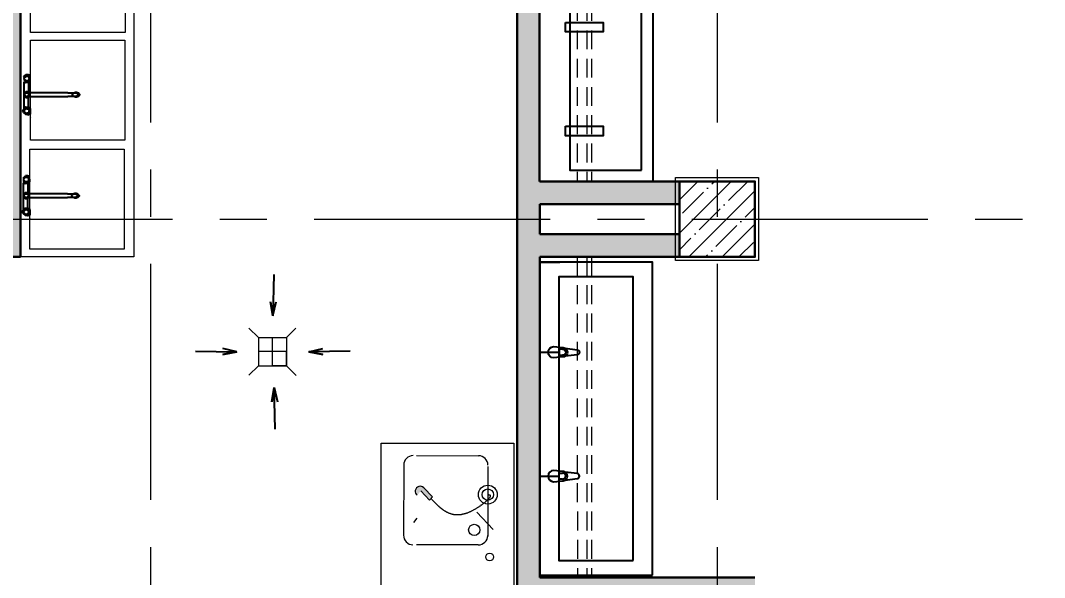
# Model space of a CAD drawing. Header units: millimetres. Extents: x -265044 to 366616, y 0 to 292181.
# Drawn here: x -203923 to -198500, y 110702 to 113653 of the extents above; entities that cross this region are included whole.
import ezdxf
from ezdxf import colors
from ezdxf.entities.mleader import LeaderData, LeaderLine
from ezdxf.enums import TextEntityAlignment as Align
from ezdxf.math import Vec2, Vec3

# ---------------------------------------------------------------- set-up
doc = ezdxf.new("R2010")
doc.units = ezdxf.units.MM
doc.header["$MEASUREMENT"] = 0
doc.linetypes.add('ADSK_Штриховая_ш2 п1', pattern=[3, 2, -1])
doc.linetypes.add('CENTER', pattern=[2, 1.25, -0.25, 0.25, -0.25])
doc.layers.get('0').update_dxf_attribs({"color": 250, "lineweight": 9})
for name, color, linetype, lineweight in [('АР_Колонны', 5, 'Continuous', 30), ('АР_Колонны Штрих', 250, 'Continuous', 5), ('АР_Маркер экспликации', 239, 'Continuous', 13), ('АР_Номер помещения', 1, 'Continuous', 25), ('АР_Оси', 193, 'Continuous', 9), ('АР_Отметки', 250, 'Continuous', 15), ('АР_Перегородки газоблок', 165, 'Continuous', 30), ('АР_Перегородки газоблок_Штрих', 165, 'Continuous', 5), ('АР_Помещения_площадь', 19, 'Continuous', 9), ('АР_тонкая линия', 250, 'Continuous', 0), ('Оборудование пищеблок', 250, 'Continuous', 5), ('ТХ_пищеблок', 30, 'Continuous', 20)]:
    doc.layers.add(name, color=color, linetype=linetype, lineweight=lineweight)
for name, color, linetype in [('ТХ_ВК_оборуд.ТХ', 250, 'Continuous'), ('ТХ_ВК_трапы', 5, 'Continuous'), ('ТХ_сантехника', 253, 'Continuous')]:
    doc.layers.add(name, color=color, linetype=linetype)
doc.styles.add('ISOCPEUR', font='isocpeur.ttf', dxfattribs={"width": 0.7})
doc.styles.get("Standard").update_dxf_attribs({"font": 'isocpeur.ttf'})
pattern_1 = [(50, (0, 0), (215.17805, -18.82564), [22.5, -247.5]), (355, (0, 0), (-41.6254, 225.65764), [18, -198]), (100.45144, (17.93, -1.57), (173.55265, 206.832), [19.12206, -210.34263]), (46.1842, (0, 60), (320.1724, -49.65578), [33.75, -371.25]), (96.63564, (26.68, 55.86), (280.3986, 292.2356), [28.6831, -315.51413]), (351.18416, (0, 60), (280.3986, 292.2356), [27, -297]), (21, (30, 45), (179.07212, -120.78567), [22.5, -247.5]), (326, (30, 45), (72.9946, 217.54501), [18, -198]), (71.45144, (44.92, 34.93), (252.06671, 96.75935), [19.12206, -210.34263]), (37.5, (0, 0), (3.647957, 99.868156), [0, -195.6, 0, -201, 0, -198.75]), (7.5, (0, 0), (78.92086, 118.323514), [0, -114.6, 0, -191.1, 0, -75.75]), (327.5, (-66.9, 0), (160.14673, -6.766462), [0, -75, 0, -234, 0, -310.5]), (317.5, (-96.9, 0), (174.95585, 30.031495), [0, -97.5, 0, -155.4, 0, -220.5])]

# ---------------------------------------------------------------- blocks, each defined once
blk = doc.blocks.new('*U56')
at = {"layer": 'АР_Номер помещения', "color": 8}
blk.add_circle((-5271, -1713.5), 400, dxfattribs=at)
at = {"layer": 'АР_Помещения_площадь', "color": 8}
blk.add_line((-3516, -2969.3), (-3938.3, -2969.3), dxfattribs=at)
at = {"color": 8, "style": 'ISOCPEUR', "width": 0.7, "flags": 1}
blk.add_attdef('КАТЕГОРИЯ', (-499.2, -2092.2), '', height=250, dxfattribs=at)
at = {"layer": 'АР_Номер помещения', "color": 8, "style": 'ISOCPEUR', "width": 0.7}
blk.add_attdef('НОМЕР_ПОМЕЩЕНИЯ', text='', height=300, dxfattribs=at).set_placement((-5271, -1713.5), align=Align.MIDDLE_CENTER)
at = {"layer": 'АР_Помещения_площадь', "color": 8, "lineweight": 30, "width": 0.7, "flags": 104}
blk.add_attdef('ИМЯ_ПОМЕЩЕНИЯ', text='', height=100, dxfattribs=at).set_placement((157.6, 1217.1), align=Align.MIDDLE_CENTER)
at = {"layer": 'АР_Помещения_площадь', "color": 8, "style": 'ISOCPEUR', "width": 0.7}
blk.add_attdef('ПЛОЩАДЬ_ПОМЕЩЕНИЯ', text='', height=200, dxfattribs=at).set_placement((-3511.1, -2722.8), align=Align.MIDDLE_RIGHT)
blk = doc.blocks.new('смеситель короткий')
at = {"color": 8}
for p, q in [((42, 21), (0, 25)), ((24.9, 13.6), (39.8, 13.6)), ((24.9, -13.6), (24.9, 13.6)), ((104.4, 11.1), (51.5, 17.7)), ((0, -25), (42, -21)), ((39.8, -13.6), (24.9, -13.6)), ((51.5, -17.7), (104.4, -11.1))]:
    blk.add_line(p, q, dxfattribs=at)
for centre, major_axis, start_param, end_param in [((0, 0), (-17.7, 17.7), -0.785398, 2.356194), ((39.8, 0), (9.62, 9.62), 3.926991, 7.068583), ((40.1, 0), (-14.9, 14.9), -1.35736, -0.875625), ((40.1, 0), (14.9, 14.9), 4.498953, 6.496621), ((103, 0), (7.91, 7.91), 4.051589, 6.943986), ((40.1, 0), (14.9, 14.9), 4.017217, 4.498953)]:
    blk.add_ellipse(centre, major_axis=major_axis, ratio=1, start_param=start_param, end_param=end_param, dxfattribs=at)
blk = doc.blocks.new('раковина')
at = {"layer": 'ТХ_сантехника', "color": 8}
for p, q in [((968010.4, -23754), (968100, -23754)), ((968010.4, -24154), (968100, -24154)), ((968010.4, -24704), (968100, -24704))]:
    blk.add_line(p, q, dxfattribs=at)
for points in [[(968510.4, -25144), (968510.4, -23754), (968010.4, -23754), (968010.4, -25144)], [(968425.4, -25079), (968425.4, -23819), (968095.4, -23819), (968095.4, -25079)]]:
    blk.add_lwpolyline(points, close=True, dxfattribs=at)
at = {"layer": 'ТХ_сантехника', "color": 8, "ltscale": 100, "xscale": -1, "rotation": 180}
blk.add_blockref('смеситель короткий', (968072.1, -24154), dxfattribs=at)
at = {"layer": 'ТХ_сантехника', "color": 8}
blk.add_blockref('смеситель короткий', (968072.1, -24704), dxfattribs=at)
blk = doc.blocks.new('раковина столовая 2')
at = {"color": 8}
for points in [[(970111.9, -22806.1), (970111.9, -17235.9), (969511.9, -17235.9), (969511.9, -22806.1)], [(969571.9, -22746.1), (969571.9, -17314), (969951.9, -17314), (969951.9, -22746.1)], [(969974.7, -17564), (969774.7, -17564), (969774.7, -17614), (969974.7, -17614)], [(969974.7, -18114), (969774.7, -18114), (969774.7, -18164), (969974.7, -18164)], [(969974.7, -18664), (969774.7, -18664), (969774.7, -18714), (969974.7, -18714)], [(969974.7, -19214), (969774.7, -19214), (969774.7, -19264), (969974.7, -19264)], [(969974.7, -19764), (969774.7, -19764), (969774.7, -19814), (969974.7, -19814)], [(969974.7, -20314), (969774.7, -20314), (969774.7, -20364), (969974.7, -20364)], [(969974.7, -20864), (969774.7, -20864), (969774.7, -20914), (969974.7, -20914)], [(969974.7, -21414), (969774.7, -21414), (969774.7, -21464), (969974.7, -21464)], [(969974.7, -21964), (969774.7, -21964), (969774.7, -22014), (969974.7, -22014)], [(969974.7, -22514), (969774.7, -22514), (969774.7, -22564), (969974.7, -22564)]]:
    blk.add_lwpolyline(points, close=True, dxfattribs=at)
blk = doc.blocks.new('Трап ТХ')
at = {"layer": 'ТХ_ВК_трапы', "color": 8, "lineweight": 0}
for p, q in [((305243.2, -196674.3), (305292.9, -196724.5)), ((305491.2, -196675.5), (305442.2, -196724.5)), ((305292.9, -196724.5), (305292.9, -196874.5)), ((305292.9, -196724.5), (305442.2, -196724.5)), ((305367.6, -196874.5), (305367.6, -196724.5)), ((305442.2, -196724.5), (305442.2, -196874.5)), ((305442.2, -196799.5), (305292.9, -196799.5)), ((305442.2, -196874.5), (305442.2, -196799.5)), ((305243.2, -196924.3), (305292.9, -196874.5)), ((305292.9, -196874.5), (305442.2, -196874.5)), ((305442.2, -196874.5), (305367.6, -196874.5)), ((305493.2, -196925.5), (305442.2, -196874.5))]:
    blk.add_line(p, q, dxfattribs=at)
blk = doc.blocks.new('A$C8adc73d5')
at = {"layer": 'Оборудование пищеблок', "color": 8}
for points in [[(1750, 0), (0, 0), (0, 600), (1750, 600)], [(570.1, 51.5), (40.1, 51.5), (40.1, 551.5), (570.1, 551.5)], [(1148.2, 46.9), (618.2, 46.9), (618.2, 546.9), (1148.2, 546.9)], [(1719.4, 46.3), (1189.4, 46.3), (1189.4, 546.3), (1719.4, 546.3)]]:
    blk.add_lwpolyline(points, close=True, dxfattribs=at)
blk = doc.blocks.new('A$C985b353d')
at = {"layer": 'ТХ_ВК_трапы', "color": 8, "ltscale": 100}
for p, q in [((6.4, 408.7), (2.2, 189.2)), ((2.2, 189.2), (-11.2, 263.5)), ((-11.2, 263.5), (2.2, 189.2)), ((2.2, 189.2), (19.8, 264.3)), ((-407.4, 3.3), (-187.9, -0.9)), ((-187.9, -0.9), (-263, 16.7)), ((192.3, -0.9), (267.4, 16.7)), ((411.8, 3.3), (192.3, -0.9)), ((-187.9, -0.9), (-262.2, -14.3)), ((-262.2, -14.3), (-187.9, -0.9)), ((192.3, -0.9), (266.6, -14.3)), ((266.6, -14.3), (192.3, -0.9)), ((9.7, -190.8), (-3.8, -265.2)), ((-3.8, -265.2), (9.7, -190.8)), ((13.8, -410.3), (9.7, -190.8)), ((9.7, -190.8), (27.3, -265.9))]:
    blk.add_line(p, q, dxfattribs=at)
blk = doc.blocks.new('_DotSmall')
at = {"color": 8, "linetype": 'ByBlock', "const_width": 0.5}
blk.add_lwpolyline([(-0.0625, 0, 1), (0.0625, 0, 1)], format="xyb", close=True, dxfattribs=at)

msp = doc.modelspace()

# ---------------------------------------------------------------- hatches: boundary and pattern name
at = {"layer": 'АР_Колонны Штрих', "ltscale": 100}
h = msp.add_hatch(dxfattribs=at)
h.set_pattern_fill('ANSI35', color=8, scale=500)
h.set_pattern_definition([(45, (-1157486.01, 152672.16), (-88.388348, 88.388348), []), (45, (-1157397.63, 152672.16), (-88.388348, 88.388348), [156.25, -31.25, 0, -31.25])])
h.paths.add_polyline_path([(-200033.9, 112800.7), (-200433.9, 112800.7), (-200433.9, 112400.7), (-200033.9, 112400.7)])
at = {"layer": 'АР_Перегородки газоблок_Штрих', "ltscale": 100}
h = msp.add_hatch(dxfattribs=at)
h.set_pattern_fill('AR-CONC', color=8, scale=30)
h.set_pattern_definition(pattern_1)
h.paths.add_polyline_path([(-201173.8, 118370.9), (-201173.6, 118400.7), (-200433.9, 118400.7), (-200433.9, 118520.7), (-201293.4, 118520.6), (-201293.4, 115964.6), (-201293.3, 115964.6), (-201292.7, 115627.6), (-201293.4, 115627.6), (-201293.4, 115600.7), (-201173.8, 115600.7)])
h.paths.add_polyline_path([(-201173.8, 115600.7), (-201293.4, 115600.7), (-201293.4, 115007.2), (-201293.4, 112600.7), (-201173.4, 112600.7), (-201173.4, 112680.7), (-200433.9, 112680.7), (-200433.9, 112800.7), (-200573.8, 112800.7), (-200573.8, 112800.7), (-201173.8, 112800.7)])
h.paths.add_polyline_path([(-200433.9, 112520.7), (-201173.4, 112520.7), (-201173.4, 112600.7), (-201293.4, 112600.7), (-201293.4, 110702.5), (-201173.4, 110702.5), (-201173.4, 112400.7), (-200433.9, 112400.7), (-200433.9, 112400.7)])
h = msp.add_hatch(dxfattribs=at)
h.set_pattern_fill('AR-CONC', color=8, scale=30)
h.set_pattern_definition([(50, (0.09, 1576.72), (215.17805, -18.82564), [22.5, -247.5]), (355, (0.09, 1576.72), (-41.6254, 225.65764), [18, -198]), (100.45144, (18.02, 1575.15), (173.55265, 206.832), [19.12206, -210.34263]), (46.1842, (0.09, 1636.72), (320.1724, -49.65578), [33.75, -371.25]), (96.63564, (26.77, 1632.6), (280.3986, 292.2356), [28.6831, -315.51413]), (351.18416, (0.09, 1636.72), (280.3986, 292.2356), [27, -297]), (21, (30.1, 1621.72), (179.07212, -120.78567), [22.5, -247.5]), (326, (30.1, 1621.72), (72.9946, 217.54501), [18, -198]), (71.45144, (45.02, 1611.66), (252.06671, 96.75935), [19.12206, -210.34263]), (37.5, (0.09, 1576.72), (3.647957, 99.868156), [0, -195.6, 0, -201, 0, -198.75]), (7.5, (0.09, 1576.72), (78.92086, 118.323514), [0, -114.6, 0, -191.1, 0, -75.75]), (327.5, (-66.81, 1576.72), (160.14673, -6.766462), [0, -75, 0, -234, 0, -310.5]), (317.5, (-96.8, 1576.72), (174.95585, 30.031495), [0, -97.5, 0, -155.4, 0, -220.5])])
h.paths.add_polyline_path([(-201293.3, 117094.4), (-201947.8, 117094.3), (-201947.8, 116994.3), (-201293.3, 116994.4)])
h.paths.add_polyline_path([(-203077.8, 117094.3), (-204022.7, 117094.3), (-204022.7, 114793.8), (-205930.8, 114793.8), (-205930.8, 114693.8), (-204022.7, 114693.8), (-204022.7, 112500.4), (-206033.9, 112500.7), (-206033.9, 112400.7), (-203922.6, 112400.4), (-203922.7, 114817.8), (-203300.3, 114817.8), (-203300.3, 114917.8), (-203922.6, 114917.8), (-203922.6, 116994.3), (-203077.8, 116994.3)])
h = msp.add_hatch(dxfattribs=at)
h.set_pattern_fill('AR-CONC', color=8, scale=30)
h.set_pattern_definition(pattern_1)
h.paths.add_polyline_path([(-210461.8, 109734.7), (-210361.8, 109634.7)], flags=17)
h.paths.add_polyline_path([(-201173.4, 109734.7), (-201293.4, 109734.7), (-210461.8, 109734.7), (-210361.8, 109634.7), (-202922.4, 109634.7), (-202922.4, 109061.2), (-202922.4, 108895.3), (-200153.9, 108895.3), (-200153.9, 106920.6), (-203133.9, 106920.6), (-203133.9, 104807.7), (-203241.9, 104807.7), (-203241.9, 104707.7), (-203033.9, 104707.7), (-203033.9, 106800.7), (-200033.9, 106800.7), (-200033.9, 110700.9), (-201173.4, 110702.5), (-201293.4, 110702.5), (-201293.4, 109734.7), (-201173.4, 109734.7), (-201173.4, 110062.1), (-201173.4, 110581.1), (-201173.4, 110582.5), (-200153.9, 110581.1), (-200153.9, 109015.3), (-201173.4, 109015.3)])
h.paths.add_polyline_path([(-201293.4, 109634.7), (-201293.4, 109014.7), (-202822.4, 109014.7), (-202822.4, 109634.7)], flags=16)
h.paths.add_polyline_path([(-202970, 109634.7), (-202849.5, 109634.7)], flags=17)
at = {"layer": 'ТХ_пищеблок', "linetype": 'Continuous', "lineweight": 0}
msp.add_hatch(color=8, dxfattribs=at).paths.add_polyline_path([(-201786.7, 111176.5, 1.103083), (-201821.9, 111137.8), (-201803.3, 111160.1), (-201757.3, 111111.3), (-201741.4, 111128.6)])

# ---------------------------------------------------------------- linework, layer by layer
at = {"color": 8, "ltscale": 100}
msp.add_lwpolyline([(-200453.9, 112820.7), (-200013.9, 112820.7), (-200013.9, 112380.7), (-200453.9, 112380.7)], close=True, dxfattribs=at)
at = {"layer": 'АР_Колонны', "color": 8, "ltscale": 100}
msp.add_lwpolyline([(-200433.9, 112800.7), (-200033.9, 112800.7), (-200033.9, 112400.7), (-200433.9, 112400.7)], close=True, dxfattribs=at)
at = {"layer": 'АР_Оси', "color": 8, "linetype": 'CENTER', "ltscale": 1000}
for p, q in [((-203233.9, 134363.2), (-203233.8, 80207.5)), ((-200233.9, 134363.2), (-200233.9, 78630.8)), ((-224367.6, 112600.7), (-141189.2, 112600.7))]:
    msp.add_line(p, q, dxfattribs=at)
at = {"layer": 'АР_Перегородки газоблок', "color": 8, "ltscale": 100}
msp.add_line((-203922.7, 112400.4), (-206033.9, 112400.7), dxfattribs=at)
for points in [[(-201173.6, 112800.7), (-201173.6, 118400.7)], [(-201293.4, 109734.7), (-201293.4, 115007.2)], [(-201173.4, 112800.7), (-200433.9, 112800.7)], [(-200433.9, 112680.7), (-201173.4, 112680.7)], [(-201173.4, 112680.7), (-201173.4, 112520.7)], [(-201173.4, 112520.7), (-200433.9, 112520.7)], [(-200433.9, 112400.7), (-201173.4, 112400.7)], [(-201173.4, 112400.7), (-201173.4, 110702.5)], [(-201173.4, 110702.5), (-200033.9, 110700.9)]]:
    msp.add_lwpolyline(points, dxfattribs=at)
at = {"layer": 'АР_Перегородки газоблок', "color": 8, "ltscale": 100, "elevation": 0}
msp.add_lwpolyline([(-203922.7, 112400.4), (-203922.7, 114817.8), (-203300.3, 114817.8)], dxfattribs=at)
at = {"layer": 'АР_тонкая линия', "color": 8, "linetype": 'ADSK_Штриховая_ш2 п1', "ltscale": 50}
for points in [[(-200974.4, 118400.7), (-200974.2, 112800.7)], [(-200924.4, 118400.7), (-200924.2, 112800.7)], [(-200899.4, 118400.7), (-200899.2, 112800.7)], [(-200974.2, 112400.7), (-200974.1, 110702.3)], [(-200924.2, 112400.7), (-200924.1, 110702.2)], [(-200899.2, 112400.7), (-200899.1, 110702.2)]]:
    msp.add_lwpolyline(points, dxfattribs=at)
at = {"layer": 'ТХ_пищеблок', "color": 8, "linetype": 'ByBlock', "lineweight": -2, "ltscale": 100}
for p, q in [((-203906.9, 113353.9), (-203893.8, 113364.9)), ((-203906.9, 113353.9), (-203893.8, 113364.9)), ((-203904.9, 113349.9), (-203880.8, 113365.9)), ((-203904.9, 113349.9), (-203880.8, 113365.9)), ((-203894.8, 113360.9), (-203903.9, 113350.9)), ((-203894.8, 113360.9), (-203903.9, 113350.9)), ((-203883.9, 113327.9), (-203903.9, 113341.9)), ((-203903.9, 113341.9), (-203901.9, 113330.9)), ((-203883.9, 113327.9), (-203903.9, 113341.9)), ((-203903.9, 113341.9), (-203901.9, 113330.9)), ((-203903.9, 113338.9), (-203894.9, 113328.9)), ((-203903.9, 113338.9), (-203894.9, 113328.9)), ((-203894.8, 113360.9), (-203884.8, 113360.9)), ((-203894.8, 113360.9), (-203884.8, 113360.9)), ((-203880.8, 113365.9), (-203893.8, 113364.9)), ((-203884.9, 113328.9), (-203874.9, 113338.9)), ((-203884.9, 113328.9), (-203874.9, 113338.9)), ((-203874.9, 113350.9), (-203884.8, 113360.9)), ((-203874.9, 113350.9), (-203884.8, 113360.9)), ((-203871.8, 113362.9), (-203880.8, 113365.9)), ((-203871.8, 113362.9), (-203880.8, 113365.9)), ((-203874.9, 113338.9), (-203874.9, 113350.9)), ((-203874.9, 113338.9), (-203874.9, 113350.9)), ((-203870.9, 113332.8), (-203871.8, 113362.9)), ((-203870.9, 113332.8), (-203871.8, 113362.9)), ((-203903.9, 113328.9), (-203894.9, 113324.9)), ((-203903.9, 113328.9), (-203894.9, 113324.9)), ((-203903.8, 113190.8), (-203903.9, 113328.9)), ((-203901.9, 113330.9), (-203892.9, 113325.9)), ((-203901.9, 113330.9), (-203892.9, 113325.9)), ((-203894.9, 113328.9), (-203884.9, 113328.9)), ((-203894.9, 113328.9), (-203884.9, 113328.9)), ((-203894.9, 113324.9), (-203883.9, 113325.9)), ((-203894.9, 113324.9), (-203883.9, 113325.9)), ((-203892.9, 113325.9), (-203883.9, 113327.9)), ((-203892.9, 113325.9), (-203883.9, 113327.9)), ((-203883.9, 113327.9), (-203880.9, 113324.9)), ((-203883.9, 113327.9), (-203880.9, 113324.9)), ((-203880.9, 113324.9), (-203883.9, 113325.9)), ((-203880.9, 113324.9), (-203883.9, 113325.9)), ((-203881.2, 113325), (-203881.2, 113269.9)), ((-203880.9, 113324.9), (-203870.9, 113332.8)), ((-203880.9, 113324.9), (-203870.9, 113332.8)), ((-203896, 113271.9), (-203903, 113264.9)), ((-203896, 113271.9), (-203903, 113264.9)), ((-203893, 113269.9), (-203903, 113262.9)), ((-203893, 113269.9), (-203903, 113262.9)), ((-203903, 113264.9), (-203903, 113254.9)), ((-203903, 113264.9), (-203903, 113254.9)), ((-203903, 113256.9), (-203893.1, 113249.9)), ((-203903, 113256.9), (-203893.1, 113249.9)), ((-203903, 113254.9), (-203896.1, 113247.9)), ((-203903, 113254.9), (-203896.1, 113247.9)), ((-203895, 113274.9), (-203902, 113265.9)), ((-203895, 113274.9), (-203902, 113265.9)), ((-203902, 113265.9), (-203902, 113253.9)), ((-203902, 113265.9), (-203902, 113253.9)), ((-203902, 113253.9), (-203895.1, 113244.9)), ((-203902, 113253.9), (-203895.1, 113244.9)), ((-203896.1, 113247.9), (-203885.1, 113247.9)), ((-203896.1, 113247.9), (-203885.1, 113247.9)), ((-203885, 113271.9), (-203896, 113271.9)), ((-203885, 113271.9), (-203896, 113271.9)), ((-203895.1, 113244.9), (-203885.1, 113244.9)), ((-203895.1, 113244.9), (-203885.1, 113244.9)), ((-203885, 113274.9), (-203895, 113274.9)), ((-203885, 113274.9), (-203895, 113274.9)), ((-203893.1, 113269.9), (-203887.2, 113269.9)), ((-203893.1, 113249.9), (-203887.2, 113249.9)), ((-203887.2, 113269.9), (-203878, 113262.9)), ((-203887.2, 113249.9), (-203878, 113256.9)), ((-203885.1, 113247.9), (-203878, 113254.9)), ((-203885.1, 113247.9), (-203878, 113254.9)), ((-203885.1, 113244.9), (-203878, 113253.9)), ((-203885.1, 113244.9), (-203878, 113253.9)), ((-203878, 113265.9), (-203885, 113274.9)), ((-203878, 113265.9), (-203885, 113274.9)), ((-203878, 113264.9), (-203885, 113271.9)), ((-203878, 113264.9), (-203885, 113271.9)), ((-203881.2, 113249.9), (-203672.1, 113250)), ((-203881.1, 113194.7), (-203881.2, 113249.9)), ((-203672.2, 113270), (-203881.1, 113269.9)), ((-203878, 113253.9), (-203878, 113265.9)), ((-203878, 113253.9), (-203878, 113265.9)), ((-203672.2, 113270), (-203628.2, 113270.1)), ((-203628.1, 113250.1), (-203672.1, 113250)), ((-203648.1, 113262.1), (-203642.1, 113269.1)), ((-203648.1, 113258.1), (-203648.1, 113262.1)), ((-203642.1, 113251.1), (-203648.1, 113258.1)), ((-203642.1, 113269.1), (-203632.2, 113273.1)), ((-203632.1, 113247.1), (-203642.1, 113251.1)), ((-203632.2, 113273.1), (-203626.2, 113273.1)), ((-203626.1, 113247.1), (-203632.1, 113247.1)), ((-203628.2, 113270.1), (-203616.1, 113263.1)), ((-203616.1, 113257.1), (-203628.1, 113250.1)), ((-203626.2, 113273.1), (-203616.1, 113269.1)), ((-203616.1, 113251.1), (-203626.1, 113247.1)), ((-203616.1, 113269.1), (-203610.1, 113262.1)), ((-203616.1, 113263.1), (-203616.1, 113257.1)), ((-203610.1, 113258.1), (-203616.1, 113251.1)), ((-203610.1, 113262.1), (-203610.1, 113258.1)), ((-203910.7, 113170.7), (-203907.7, 113179.8)), ((-203910.7, 113170.7), (-203907.7, 113179.8)), ((-203903.8, 113190.8), (-203907.7, 113179.8)), ((-203903.8, 113190.8), (-203907.7, 113179.8)), ((-203905.7, 113176.8), (-203903.7, 113177.8)), ((-203905.7, 113176.8), (-203903.7, 113177.8)), ((-203905.7, 113176.8), (-203904.7, 113169.8)), ((-203905.7, 113176.8), (-203904.7, 113169.8)), ((-203903.8, 113190.8), (-203894.8, 113194.8)), ((-203903.8, 113190.8), (-203894.8, 113194.8)), ((-203883.8, 113191.8), (-203903.7, 113177.8)), ((-203883.8, 113191.8), (-203903.7, 113177.8)), ((-203903.7, 113180.8), (-203894.8, 113190.8)), ((-203903.7, 113180.8), (-203894.8, 113190.8)), ((-203903.7, 113177.8), (-203901.8, 113188.8)), ((-203903.7, 113177.8), (-203901.8, 113188.8)), ((-203903.7, 113168.8), (-203903.7, 113180.8)), ((-203903.7, 113168.8), (-203903.7, 113180.8)), ((-203901.8, 113188.8), (-203892.8, 113193.8)), ((-203901.8, 113188.8), (-203892.8, 113193.8)), ((-203894.8, 113194.8), (-203883.8, 113193.8)), ((-203894.8, 113194.8), (-203883.8, 113193.8)), ((-203894.8, 113190.8), (-203884.8, 113190.8)), ((-203894.8, 113190.8), (-203884.8, 113190.8)), ((-203892.8, 113193.8), (-203883.8, 113191.8)), ((-203892.8, 113193.8), (-203883.8, 113191.8)), ((-203884.8, 113190.8), (-203874.7, 113180.9)), ((-203884.8, 113190.8), (-203874.7, 113180.9)), ((-203880.8, 113194.9), (-203883.8, 113193.8)), ((-203883.8, 113191.8), (-203880.8, 113194.9)), ((-203880.8, 113194.9), (-203883.8, 113193.8)), ((-203883.8, 113191.8), (-203880.8, 113194.9)), ((-203880.8, 113194.9), (-203870.8, 113186.9)), ((-203880.8, 113194.9), (-203870.8, 113186.9)), ((-203874.7, 113180.9), (-203874.7, 113168.9)), ((-203874.7, 113180.9), (-203874.7, 113168.9)), ((-203870.8, 113186.9), (-203871.7, 113156.9)), ((-203870.8, 113186.9), (-203871.7, 113156.9)), ((-203906.7, 113165.8), (-203910.7, 113170.7)), ((-203906.7, 113165.8), (-203910.7, 113170.7)), ((-203906.7, 113165.8), (-203903.7, 113167.8)), ((-203906.7, 113165.8), (-203903.7, 113167.8)), ((-203906.7, 113165.8), (-203893.7, 113154.8)), ((-203906.7, 113165.8), (-203893.7, 113154.8)), ((-203904.7, 113169.8), (-203880.7, 113153.9)), ((-203903.7, 113167.8), (-203904.7, 113169.8)), ((-203904.7, 113169.8), (-203880.7, 113153.9)), ((-203903.7, 113167.8), (-203904.7, 113169.8)), ((-203894.7, 113158.8), (-203903.7, 113168.8)), ((-203894.7, 113158.8), (-203903.7, 113168.8)), ((-203894.7, 113158.8), (-203884.7, 113158.8)), ((-203894.7, 113158.8), (-203884.7, 113158.8)), ((-203880.7, 113153.9), (-203893.7, 113154.8)), ((-203874.7, 113168.9), (-203884.7, 113158.8)), ((-203874.7, 113168.9), (-203884.7, 113158.8)), ((-203871.7, 113156.9), (-203880.7, 113153.9)), ((-203871.7, 113156.9), (-203880.7, 113153.9)), ((-203909.4, 112818.4), (-203896.4, 112829.4)), ((-203909.4, 112818.4), (-203896.4, 112829.4)), ((-203907.4, 112814.4), (-203883.4, 112830.4)), ((-203907.4, 112814.4), (-203883.4, 112830.4)), ((-203906.5, 112793.4), (-203897.5, 112789.4)), ((-203906.5, 112793.4), (-203897.5, 112789.4)), ((-203906.3, 112655.3), (-203906.5, 112793.4)), ((-203897.4, 112825.4), (-203906.4, 112815.4)), ((-203897.4, 112825.4), (-203906.4, 112815.4)), ((-203886.5, 112792.4), (-203906.4, 112806.4)), ((-203906.4, 112806.4), (-203904.5, 112795.4)), ((-203886.5, 112792.4), (-203906.4, 112806.4)), ((-203906.4, 112806.4), (-203904.5, 112795.4)), ((-203906.4, 112803.4), (-203897.5, 112793.4)), ((-203906.4, 112803.4), (-203897.5, 112793.4)), ((-203904.5, 112795.4), (-203895.5, 112790.4)), ((-203904.5, 112795.4), (-203895.5, 112790.4)), ((-203897.5, 112793.4), (-203887.5, 112793.4)), ((-203897.5, 112793.4), (-203887.5, 112793.4)), ((-203897.4, 112825.4), (-203887.4, 112825.4)), ((-203897.4, 112825.4), (-203887.4, 112825.4)), ((-203883.4, 112830.4), (-203896.4, 112829.4)), ((-203887.5, 112793.4), (-203877.4, 112803.4)), ((-203887.5, 112793.4), (-203877.4, 112803.4)), ((-203877.4, 112815.4), (-203887.4, 112825.4)), ((-203877.4, 112815.4), (-203887.4, 112825.4)), ((-203883.5, 112789.4), (-203873.5, 112797.4)), ((-203883.5, 112789.4), (-203873.5, 112797.4)), ((-203874.4, 112827.4), (-203883.4, 112830.4)), ((-203874.4, 112827.4), (-203883.4, 112830.4)), ((-203877.4, 112803.4), (-203877.4, 112815.4)), ((-203877.4, 112803.4), (-203877.4, 112815.4)), ((-203873.5, 112797.4), (-203874.4, 112827.4)), ((-203873.5, 112797.4), (-203874.4, 112827.4)), ((-203897.6, 112739.4), (-203904.6, 112730.4)), ((-203897.6, 112739.4), (-203904.6, 112730.4)), ((-203887.6, 112739.4), (-203897.6, 112739.4)), ((-203887.6, 112739.4), (-203897.6, 112739.4)), ((-203897.5, 112789.4), (-203886.5, 112790.4)), ((-203897.5, 112789.4), (-203886.5, 112790.4)), ((-203895.5, 112790.4), (-203886.5, 112792.4)), ((-203895.5, 112790.4), (-203886.5, 112792.4)), ((-203880.6, 112730.4), (-203887.6, 112739.4)), ((-203880.6, 112730.4), (-203887.6, 112739.4)), ((-203886.5, 112792.4), (-203883.5, 112789.4)), ((-203886.5, 112792.4), (-203883.5, 112789.4)), ((-203883.5, 112789.4), (-203886.5, 112790.4)), ((-203883.5, 112789.4), (-203886.5, 112790.4)), ((-203883.8, 112789.5), (-203883.7, 112734.4)), ((-203898.6, 112736.4), (-203905.6, 112729.4)), ((-203898.6, 112736.4), (-203905.6, 112729.4)), ((-203895.6, 112734.4), (-203905.6, 112727.4)), ((-203895.6, 112734.4), (-203905.6, 112727.4)), ((-203905.6, 112729.4), (-203905.6, 112719.4)), ((-203905.6, 112729.4), (-203905.6, 112719.4)), ((-203905.6, 112721.4), (-203895.6, 112714.4)), ((-203905.6, 112721.4), (-203895.6, 112714.4)), ((-203905.6, 112719.4), (-203898.6, 112712.4)), ((-203905.6, 112719.4), (-203898.6, 112712.4)), ((-203904.6, 112730.4), (-203904.6, 112718.4)), ((-203904.6, 112730.4), (-203904.6, 112718.4)), ((-203904.6, 112718.4), (-203897.6, 112709.4)), ((-203904.6, 112718.4), (-203897.6, 112709.4)), ((-203887.6, 112736.4), (-203898.6, 112736.4)), ((-203887.6, 112736.4), (-203898.6, 112736.4)), ((-203898.6, 112712.4), (-203887.6, 112712.4)), ((-203898.6, 112712.4), (-203887.6, 112712.4)), ((-203897.6, 112709.4), (-203887.6, 112709.4)), ((-203897.6, 112709.4), (-203887.6, 112709.4)), ((-203895.6, 112734.5), (-203889.8, 112734.5)), ((-203895.6, 112714.4), (-203889.8, 112714.4)), ((-203889.8, 112734.5), (-203880.6, 112727.5)), ((-203889.8, 112714.4), (-203880.6, 112721.5)), ((-203880.6, 112729.4), (-203887.6, 112736.4)), ((-203880.6, 112729.4), (-203887.6, 112736.4)), ((-203887.6, 112712.4), (-203880.6, 112719.4)), ((-203887.6, 112712.4), (-203880.6, 112719.4)), ((-203887.6, 112709.4), (-203880.6, 112718.4)), ((-203887.6, 112709.4), (-203880.6, 112718.4)), ((-203674.7, 112734.6), (-203883.7, 112734.4)), ((-203883.7, 112714.4), (-203674.7, 112714.6)), ((-203883.7, 112659.3), (-203883.7, 112714.4)), ((-203880.6, 112718.4), (-203880.6, 112730.4)), ((-203880.6, 112718.4), (-203880.6, 112730.4)), ((-203674.7, 112734.6), (-203630.7, 112734.6)), ((-203630.7, 112714.6), (-203674.7, 112714.6)), ((-203650.7, 112726.6), (-203644.7, 112733.6)), ((-203650.7, 112722.6), (-203650.7, 112726.6)), ((-203644.7, 112715.6), (-203650.7, 112722.6)), ((-203644.7, 112733.6), (-203634.7, 112737.6)), ((-203634.7, 112711.6), (-203644.7, 112715.6)), ((-203634.7, 112737.6), (-203628.7, 112737.6)), ((-203628.7, 112711.6), (-203634.7, 112711.6)), ((-203630.7, 112734.6), (-203618.7, 112727.6)), ((-203618.7, 112721.6), (-203630.7, 112714.6)), ((-203628.7, 112737.6), (-203618.7, 112733.6)), ((-203618.7, 112715.6), (-203628.7, 112711.6)), ((-203618.7, 112733.6), (-203612.7, 112726.6)), ((-203618.7, 112727.6), (-203618.7, 112721.6)), ((-203612.7, 112722.6), (-203618.7, 112715.6)), ((-203612.7, 112726.6), (-203612.7, 112722.6)), ((-203913.3, 112635.3), (-203910.3, 112644.3)), ((-203913.3, 112635.3), (-203910.3, 112644.3)), ((-203909.3, 112630.3), (-203913.3, 112635.3)), ((-203909.3, 112630.3), (-203913.3, 112635.3)), ((-203906.3, 112655.3), (-203910.3, 112644.3)), ((-203906.3, 112655.3), (-203910.3, 112644.3)), ((-203909.3, 112630.3), (-203906.3, 112632.3)), ((-203909.3, 112630.3), (-203906.3, 112632.3)), ((-203909.3, 112630.3), (-203896.2, 112619.3)), ((-203909.3, 112630.3), (-203896.2, 112619.3)), ((-203908.3, 112641.3), (-203906.3, 112642.3)), ((-203908.3, 112641.3), (-203906.3, 112642.3)), ((-203908.3, 112641.3), (-203907.3, 112634.3)), ((-203908.3, 112641.3), (-203907.3, 112634.3)), ((-203907.3, 112634.3), (-203883.2, 112618.4)), ((-203906.3, 112632.3), (-203907.3, 112634.3)), ((-203907.3, 112634.3), (-203883.2, 112618.4)), ((-203906.3, 112632.3), (-203907.3, 112634.3)), ((-203906.3, 112655.3), (-203897.4, 112659.3)), ((-203906.3, 112655.3), (-203897.4, 112659.3)), ((-203886.3, 112656.4), (-203906.3, 112642.3)), ((-203886.3, 112656.4), (-203906.3, 112642.3)), ((-203906.3, 112645.3), (-203897.3, 112655.3)), ((-203906.3, 112645.3), (-203897.3, 112655.3)), ((-203906.3, 112642.3), (-203904.3, 112653.3)), ((-203906.3, 112642.3), (-203904.3, 112653.3)), ((-203906.3, 112633.3), (-203906.3, 112645.3)), ((-203906.3, 112633.3), (-203906.3, 112645.3)), ((-203897.2, 112623.3), (-203906.3, 112633.3)), ((-203897.2, 112623.3), (-203906.3, 112633.3)), ((-203904.3, 112653.3), (-203895.4, 112658.3)), ((-203904.3, 112653.3), (-203895.4, 112658.3)), ((-203897.4, 112659.3), (-203886.4, 112658.4)), ((-203897.4, 112659.3), (-203886.4, 112658.4)), ((-203897.3, 112655.3), (-203887.3, 112655.4)), ((-203897.3, 112655.3), (-203887.3, 112655.4)), ((-203895.4, 112658.3), (-203886.3, 112656.4)), ((-203895.4, 112658.3), (-203886.3, 112656.4)), ((-203887.3, 112655.4), (-203877.3, 112645.4)), ((-203887.3, 112655.4), (-203877.3, 112645.4)), ((-203877.3, 112633.4), (-203887.2, 112623.4)), ((-203877.3, 112633.4), (-203887.2, 112623.4)), ((-203883.4, 112659.4), (-203886.4, 112658.4)), ((-203883.4, 112659.4), (-203886.4, 112658.4)), ((-203886.3, 112656.4), (-203883.4, 112659.4)), ((-203886.3, 112656.4), (-203883.4, 112659.4)), ((-203883.4, 112659.4), (-203873.3, 112651.4)), ((-203883.4, 112659.4), (-203873.3, 112651.4)), ((-203877.3, 112645.4), (-203877.3, 112633.4)), ((-203877.3, 112645.4), (-203877.3, 112633.4)), ((-203873.3, 112651.4), (-203874.2, 112621.4)), ((-203873.3, 112651.4), (-203874.2, 112621.4)), ((-203897.2, 112623.3), (-203887.2, 112623.4)), ((-203897.2, 112623.3), (-203887.2, 112623.4)), ((-203883.2, 112618.4), (-203896.2, 112619.3)), ((-203874.2, 112621.4), (-203883.2, 112618.4)), ((-203874.2, 112621.4), (-203883.2, 112618.4))]:
    msp.add_line(p, q, dxfattribs=at)
at = {"layer": 'ТХ_пищеблок', "color": 8, "linetype": 'Continuous', "lineweight": 0}
for p, q in [((-201825.3, 111347.3), (-201497.8, 111346.7)), ((-201893.7, 111297.4), (-201894.3, 110925.3)), ((-201448.3, 111290.3), (-201448.9, 110918.2)), ((-201741.4, 111128.6), (-201787.4, 111177.4)), ((-201757.3, 111111.3), (-201803.3, 111160.1)), ((-201757.3, 111111.3), (-201741.4, 111128.6)), ((-201840.4, 110993.3), (-201821.8, 111015.6)), ((-201420.1, 110956.6), (-201506.2, 111048.1)), ((-201498.6, 110874.6), (-201826.1, 110875.2))]:
    msp.add_line(p, q, dxfattribs=at)
at = {"layer": 'ТХ_пищеблок', "color": 8, "lineweight": 0}
for points in [[(-203864.8, 113140.5), (-203864.8, 113140.5)], [(-203867.4, 112605), (-203867.4, 112605)]]:
    msp.add_lwpolyline(points, dxfattribs=at)
at = {"layer": 'ТХ_пищеблок', "color": 8}
msp.add_lwpolyline([(-202013.1, 109901), (-202013.1, 111413), (-201311.1, 111413), (-201311.1, 109901)], close=True, dxfattribs=at)
at = {"layer": 'ТХ_пищеблок', "color": 8, "linetype": 'Continuous', "lineweight": 0}
msp.add_lwpolyline([(-201448.2, 111141.3), (-201446.2, 111141.3), (-201445.2, 111141.3), (-201443.2, 111141.3), (-201442.2, 111140.3), (-201441.2, 111140.3), (-201439.2, 111140.2), (-201438.2, 111140.2), (-201438.2, 111139.2), (-201437.2, 111139.2), (-201436.2, 111138.2), (-201435.2, 111137.2), (-201435.2, 111136.2), (-201435.2, 111135.2), (-201435.2, 111134.2), (-201435.2, 111133.2), (-201435.2, 111132.2), (-201435.2, 111131.2), (-201436.2, 111130.2), (-201436.2, 111129.2), (-201437.2, 111127.2), (-201438.2, 111126.2), (-201439.2, 111125.2), (-201439.2, 111124.2), (-201440.2, 111122.2), (-201441.2, 111121.3), (-201443.2, 111120.3), (-201444.2, 111118.3), (-201445.2, 111117.3), (-201446.2, 111115.3), (-201448.2, 111114.3), (-201449.2, 111112.3), (-201451.2, 111111.3), (-201453.2, 111109.3), (-201454.2, 111107.3), (-201456.2, 111106.3), (-201458.2, 111104.3), (-201460.2, 111102.3), (-201462.2, 111101.3), (-201464.2, 111099.3), (-201466.2, 111097.3), (-201468.2, 111096.3), (-201470.2, 111094.3), (-201472.2, 111092.3), (-201474.3, 111091.3), (-201477.3, 111089.3), (-201479.3, 111087.3), (-201481.3, 111085.3), (-201484.3, 111084.3), (-201486.3, 111082.3), (-201488.3, 111080.3), (-201491.3, 111079.3), (-201493.3, 111077.3), (-201496.3, 111075.3), (-201498.3, 111073.3), (-201501.3, 111072.3), (-201504.3, 111070.4), (-201506.3, 111069.4), (-201509.3, 111067.4), (-201511.3, 111065.4), (-201514.3, 111064.4), (-201517.3, 111062.4), (-201519.3, 111061.4), (-201522.3, 111059.4), (-201525.3, 111058.4), (-201527.3, 111056.4), (-201530.3, 111055.4), (-201533.3, 111054.4), (-201535.3, 111052.4), (-201538.3, 111051.4), (-201540.3, 111050.4), (-201543.3, 111049.4), (-201546.3, 111048.4), (-201548.3, 111046.4), (-201551.3, 111045.4), (-201553.3, 111044.4), (-201556.3, 111043.4), (-201558.3, 111042.4), (-201561.3, 111042.4), (-201563.3, 111041.4), (-201566.3, 111040.5), (-201568.3, 111039.5), (-201570.3, 111038.5), (-201573.3, 111038.5), (-201575.3, 111037.5), (-201577.3, 111037.5), (-201580.3, 111036.5), (-201582.3, 111036.5), (-201584.3, 111035.5), (-201587.3, 111035.5), (-201589.3, 111034.5), (-201591.3, 111034.5), (-201593.3, 111034.5), (-201595.3, 111033.5), (-201598.3, 111033.5), (-201600.3, 111033.5), (-201602.3, 111033.5), (-201604.3, 111033.5), (-201606.3, 111033.5), (-201608.3, 111033.5), (-201610.3, 111033.5), (-201612.3, 111033.5), (-201614.3, 111033.5), (-201616.3, 111033.5), (-201618.3, 111033.5), (-201620.3, 111033.5), (-201622.3, 111034.5), (-201624.3, 111034.5), (-201626.3, 111034.5), (-201628.3, 111034.6), (-201630.3, 111035.6), (-201632.3, 111035.6), (-201634.3, 111035.6), (-201636.3, 111036.6), (-201637.3, 111036.6), (-201639.3, 111037.6), (-201641.3, 111037.6), (-201643.3, 111038.6), (-201645.3, 111038.6), (-201647.3, 111039.6), (-201648.3, 111040.6), (-201650.3, 111040.6), (-201652.3, 111041.6), (-201654.3, 111042.6), (-201655.3, 111042.6), (-201657.3, 111043.6), (-201659.3, 111044.6), (-201660.3, 111045.6), (-201662.3, 111046.6), (-201664.3, 111046.6), (-201665.3, 111047.6), (-201667.3, 111048.6), (-201669.3, 111049.6), (-201670.3, 111050.6), (-201672.3, 111051.6), (-201673.3, 111052.6), (-201675.3, 111053.6), (-201677.3, 111054.6), (-201678.3, 111055.6), (-201680.3, 111056.6), (-201681.3, 111057.6), (-201683.3, 111058.6), (-201684.3, 111059.6), (-201686.3, 111060.6), (-201687.3, 111061.6), (-201689.3, 111062.7), (-201690.3, 111064.7), (-201692.3, 111065.7), (-201693.3, 111066.7), (-201695.3, 111067.7), (-201696.3, 111068.7), (-201698.3, 111069.7), (-201699.3, 111071.7), (-201701.3, 111072.7), (-201702.3, 111073.7), (-201703.3, 111074.7), (-201705.3, 111076.7), (-201706.3, 111077.7), (-201708.3, 111078.7), (-201709.3, 111079.7), (-201710.3, 111081.7), (-201712.3, 111082.7), (-201713.3, 111083.7), (-201715.3, 111085.7), (-201716.3, 111086.7), (-201717.3, 111087.7), (-201719.3, 111089.7), (-201720.3, 111090.7), (-201721.3, 111091.7), (-201723.2, 111093.7), (-201724.2, 111094.7), (-201725.2, 111095.7), (-201727.2, 111097.7), (-201728.2, 111098.7), (-201729.2, 111099.7), (-201731.2, 111101.7), (-201732.2, 111102.7), (-201733.2, 111103.7), (-201735.2, 111105.7), (-201736.2, 111106.7), (-201737.2, 111107.7), (-201739.2, 111109.7), (-201740.2, 111110.7), (-201741.2, 111111.7), (-201743.2, 111113.7), (-201744.2, 111114.7), (-201745.2, 111115.7), (-201747.2, 111117.7), (-201748.2, 111118.7), (-201749.2, 111119.7)], dxfattribs=at)
at = {"layer": 'ТХ_пищеблок', "color": 8, "linetype": 'ByBlock', "lineweight": -2, "ltscale": 100}
for centre in [(-203890.4, 113345.9), (-203890.4, 113345.9), (-203890.2, 113173.8), (-203890.2, 113173.8), (-203892.9, 112810.4), (-203892.9, 112810.4), (-203892.8, 112638.3), (-203892.8, 112638.3)]:
    msp.add_circle(centre, 13, dxfattribs=at)
at = {"layer": 'ТХ_пищеблок', "color": 8, "linetype": 'Continuous', "lineweight": 0}
for centre, radius in [((-201448.3, 111140.8), 50), ((-201448.3, 111140.8), 30), ((-201519.7, 110953.9), 30.1), ((-201438.6, 110810.6), 20.7)]:
    msp.add_circle(centre, radius, dxfattribs=at)
for centre, radius, start, end in [((-201843.7, 111297.3), 50, 89.9075, 179.9075), ((-201497.9, 111296.7), 50, 359.9075, 89.9075), ((-201806.2, 111158.9), 26.3, 44.6328, 233.3366), ((-201844.3, 110925.2), 50, 179.9076, 269.9075), ((-201498.5, 110924.6), 50, 269.9075, 359.9075)]:
    msp.add_arc(centre, radius, start, end, dxfattribs=at)

# ---------------------------------------------------------------- block references
at = {"layer": 'АР_Маркер экспликации', "color": 8}
ref = msp.add_blockref('*U56', (-199097.9, 112891), dxfattribs=at)
ref.add_attrib('НОМЕР_ПОМЕЩЕНИЯ', '152', dxfattribs={"layer": 'АР_Номер помещения', "color": 8, "height": 300, "style": 'ISOCPEUR', "width": 0.7}).set_placement((-204369, 111177.5), align=Align.MIDDLE_CENTER)
ref.add_attrib('ПЛОЩАДЬ_ПОМЕЩЕНИЯ', '34.78', dxfattribs={"layer": 'АР_Помещения_площадь', "color": 8, "height": 200, "style": 'ISOCPEUR', "width": 0.7}).set_placement((-202609, 110168.3), align=Align.MIDDLE_RIGHT)
at = {"layer": 'АР_тонкая линия', "color": 8, "ltscale": 500}
msp.add_blockref('A$C985b353d', (-202588.5, 111898.5), dxfattribs=at)
at = {"layer": 'Оборудование пищеблок', "color": 8, "rotation": 90}
msp.add_blockref('A$C8adc73d5', (-203322.7, 112400.7), dxfattribs=at)
at = {"layer": 'ТХ_ВК_оборуд.ТХ', "color": 8}
msp.add_blockref('Трап ТХ', (-507956, 308698), dxfattribs=at)
at = {"layer": 'ТХ_сантехника', "color": 8, "xscale": -1}
msp.add_blockref('раковина столовая 2', (768938.2, 135606.8), dxfattribs=at)
at = {"layer": 'ТХ_сантехника', "color": 8, "xscale": 1.193395715199417, "yscale": 1.193395715199417, "zscale": 1.193395715199417}
msp.add_blockref('раковина', (-1356392.6, 140720.5), dxfattribs=at)

# ---------------------------------------------------------------- leaders
at = {"layer": 'АР_Отметки', "color": 8}
ml = msp.add_multileader_mtext('Standard', dxfattribs=at)
ml.set_content('%%P0,000', color=8, style='ISOCPEUR')
ml.set_leader_properties(color=8, linetype='Continuous', lineweight=-1)
ml.set_arrow_properties(name='DOTSMALL')
ml.build(insert=Vec2(0, 0))
ml.multileader.update_dxf_attribs({"has_text_frame": 1, "text_left_attachment_type": 4, "text_right_attachment_type": 4, "dogleg_length": 100, "arrow_head_size": 180})
ctx = ml.context
ctx.base_point, ctx.char_height, ctx.arrow_head_size, ctx.landing_gap_size, ctx.plane_origin = Vec3(-202684.2, 121780.9, -0.2), 250, 180, 50, Vec3(-205755.3, 120191.3, -0.2)
ctx.left_attachment, ctx.right_attachment = 4, 4
notes = []
notes.append((ctx, [(0, (0, 0, 0), (0, 0), (1, 0), 1, [])]))
ctx.mtext.insert, ctx.mtext.width, ctx.mtext.line_spacing_style, ctx.mtext.flow_direction = Vec3(-202634.2, 122114.2, -0.2), 852.697, 2, 5
for ctx, leaders in notes:
    for number, flags, end, landing, length, lines in leaders:
        leader = LeaderData()
        leader.index, (leader.has_last_leader_line, leader.has_dogleg_vector, leader.attachment_direction) = number, flags
        leader.last_leader_point, leader.dogleg_vector, leader.dogleg_length = Vec3(end), Vec3(landing), length
        for number, points, colour, breaks in lines:
            line = LeaderLine()
            line.index, line.vertices, line.color, line.breaks = number, Vec3.list(points), colors.encode_raw_color(colour), breaks
            leader.lines.append(line)
        ctx.leaders.append(leader)

doc.saveas('drawing.dxf')
